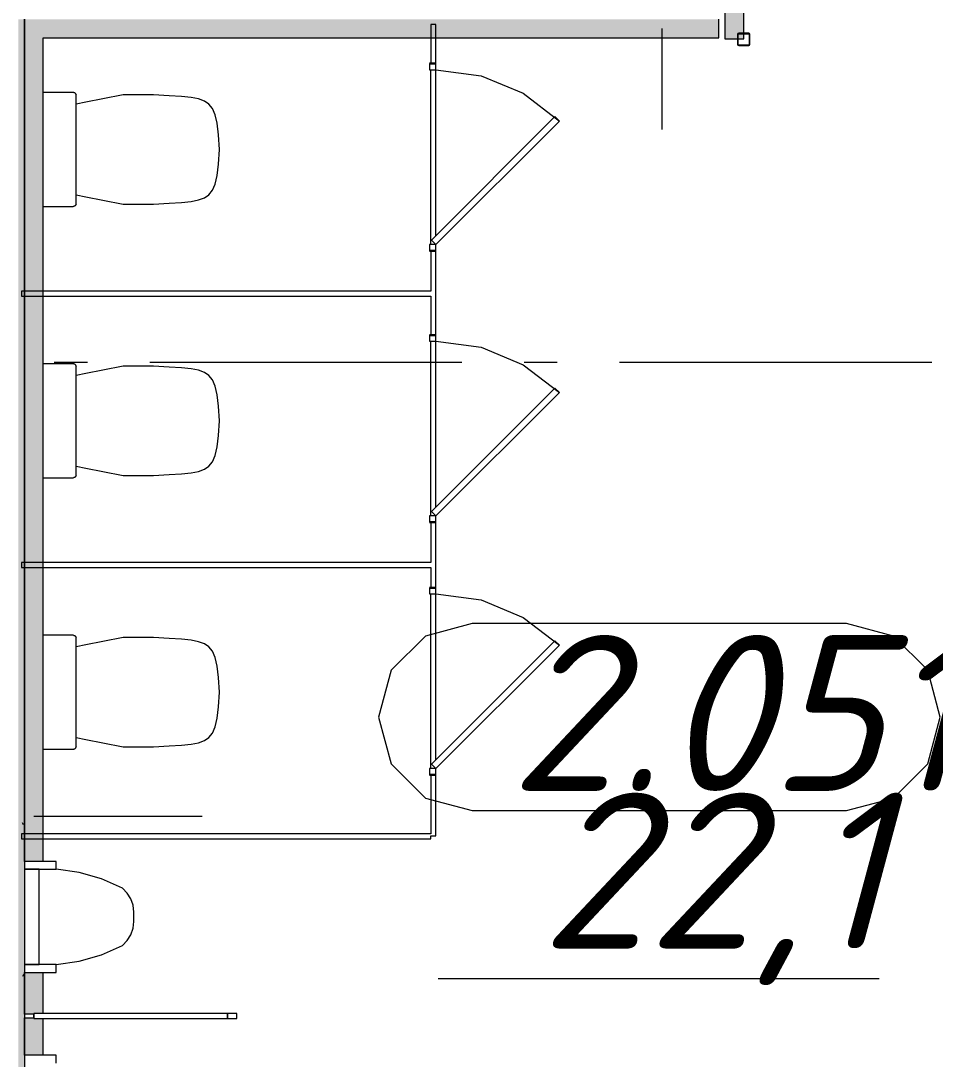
# Model space of a CAD drawing. Header units: millimetres. Extents: x -537608 to 253996, y -217170 to 186033.
# Drawn here: x -355498 to -352568, y -54785 to -51456 of the extents above; entities that cross this region are included whole.
import ezdxf

# ---------------------------------------------------------------- set-up
doc = ezdxf.new("R2010")
doc.units = ezdxf.units.MM
doc.layers.add('PDF _Геометрия', color=7, linetype='Continuous')
doc.layers.add('PDF _Текст', color=7, linetype='Continuous')
doc.layers.add('PDF _Сплошная заливка', color=7, linetype='Continuous', true_color=0xffffff)
doc.styles.add('PDF ISOCPEUR Italic', font='isocpeui.ttf')

msp = doc.modelspace()

# ---------------------------------------------------------------- hatches: boundary and pattern name
at = {"layer": 'PDF _Сплошная заливка', "transparency": 33554559}
msp.add_hatch(color=256, dxfattribs=at).paths.add_polyline_path([(-355506.0317, -55800.6713), (-355486.0265, -55800.6713), (-355486.0265, -51450.6699), (-355506.0317, -51450.6699), (-355506.0317, -55705.2954)])
at = {"layer": 'PDF _Сплошная заливка', "true_color": 0x2254ff, "transparency": 33554559}
h = msp.add_hatch(color=160, dxfattribs=at)
h.paths.add_polyline_path([(-351691.3668, -51510.6685), (-351631.3683, -51510.6685), (-351631.3683, -51450.6699), (-352311.366, -51450.6699), (-352311.366, -51510.6685)], flags=0)
h.paths.add_polyline_path([(-353263.4714, -51510.6685), (-353261.3701, -51510.6685), (-353263.4714, -51450.6699), (-355486.0265, -51450.6699), (-355486.0265, -51510.6685), (-354101.4443, -51510.6685)], flags=0)
h = msp.add_hatch(color=160, dxfattribs=at)
h.paths.add_polyline_path([(-355426.028, -55740.6684), (-355426.028, -55700.1972), (-355486.0265, -55700.1972), (-355486.0265, -55740.6684)], flags=0)
h.paths.add_polyline_path([(-355426.028, -55344.0813), (-355426.028, -55230.0824), (-355486.0265, -55228.0801), (-355486.0265, -55344.0813)], flags=0)
h.paths.add_polyline_path([(-355456.0315, -55216.0796), (-355456.0315, -55214.0816), (-355426.028, -55214.0816), (-355426.028, -55128.0797), (-355486.0265, -55128.0797), (-355486.0265, -55216.0796)], flags=0)
h.paths.add_polyline_path([(-355456.0315, -54771.9681), (-355426.028, -54771.9681), (-355426.028, -54654.0809), (-355486.0265, -54652.083), (-355486.0265, -54771.9681)], flags=0)
h.paths.add_polyline_path([(-355456.0315, -54640.0824), (-355456.0315, -54638.0802), (-355426.028, -54638.0802), (-355426.028, -54506.3969), (-355486.0265, -54506.3969), (-355486.0265, -54640.0824)], flags=0)
h.paths.add_polyline_path([(-355486.0265, -54150.281), (-355426.028, -54150.281), (-355426.028, -51510.6685), (-355486.0265, -51510.6685), (-355486.0265, -53856.618)], flags=0)

# ---------------------------------------------------------------- linework, layer by layer
at = {"layer": 'PDF _Геометрия', "lineweight": 9}
for p, q in [((-353241.3734, -51233.2689), (-353241.3734, -51513.2692)), ((-353181.3663, -51513.2692), (-353181.3663, -51233.2689)), ((-355486.0265, -51450.6699), (-355486.0265, -51510.6685)), ((-355486.0265, -54150.281), (-355486.0265, -51450.6699)), ((-353261.3701, -51510.6685), (-353261.3701, -51450.6699)), ((-354168.0309, -51468.0787), (-354184.0317, -51468.0787)), ((-354184.0317, -51468.0787), (-354184.0317, -51593.0792)), ((-354168.0309, -51593.0792), (-354168.0309, -51468.0787)), ((-353443.7684, -51480.6692), (-353443.7684, -51804.2539)), ((-353200.2003, -51496.558), (-353201.3716, -51499.3869)), ((-353201.3716, -51499.3869), (-353201.3716, -51531.3842)), ((-353197.3671, -51495.3868), (-353200.2003, -51496.558)), ((-353199.3736, -51499.3869), (-353198.788, -51497.9703)), ((-353199.3736, -51531.3842), (-353199.3736, -51499.3869)), ((-353198.788, -51497.9703), (-353197.3671, -51497.3847)), ((-353165.3742, -51495.3868), (-353197.3671, -51495.3868)), ((-353197.3671, -51497.3847), (-353165.3742, -51497.3847)), ((-353162.5408, -51496.558), (-353165.3742, -51495.3868)), ((-353165.3742, -51497.3847), (-353163.9532, -51497.9703)), ((-353163.9532, -51497.9703), (-353163.3676, -51499.3869)), ((-353163.3676, -51499.3869), (-353163.3676, -51531.3842)), ((-353161.3697, -51499.3869), (-353162.5408, -51496.558)), ((-353161.3697, -51531.3842), (-353161.3697, -51499.3869)), ((-355486.0265, -51510.6685), (-355486.0265, -54150.281)), ((-355426.028, -54150.281), (-355426.028, -51510.6685)), ((-355426.028, -51510.6685), (-353261.3701, -51510.6685)), ((-353241.3734, -51513.2692), (-353181.3663, -51513.2692)), ((-353201.3716, -51531.3842), (-353200.2003, -51534.2132)), ((-353198.788, -51532.8008), (-353199.3736, -51531.3842)), ((-353197.3671, -51533.3864), (-353198.788, -51532.8008)), ((-353163.9532, -51532.8008), (-353165.3742, -51533.3864)), ((-353163.3676, -51531.3842), (-353163.9532, -51532.8008)), ((-353162.5408, -51534.2132), (-353161.3697, -51531.3842)), ((-353200.2003, -51534.2132), (-353197.3671, -51535.3843)), ((-353165.3742, -51533.3864), (-353197.3671, -51533.3864)), ((-353197.3671, -51535.3843), (-353165.3742, -51535.3843)), ((-353165.3742, -51535.3843), (-353162.5408, -51534.2132)), ((-354188.0275, -51593.0792), (-354188.0275, -51613.0802)), ((-354168.0309, -51613.0802), (-354168.0309, -51593.0792)), ((-354188.0275, -51613.0802), (-354168.0309, -51613.0802)), ((-354184.0317, -52173.0809), (-354184.0317, -51613.0802)), ((-354168.0309, -52144.7953), (-354168.0309, -51613.0802)), ((-354168.0309, -51613.0802), (-354023.094, -51632.164)), ((-354023.094, -51632.164), (-353888.0262, -51688.1063)), ((-353888.0262, -51688.1063), (-353772.0509, -51777.1009)), ((-353786.1915, -51762.9602), (-354182.1714, -52158.9403)), ((-353772.0509, -51777.1009), (-353786.1915, -51762.9602)), ((-354168.0309, -52173.0809), (-353772.0509, -51777.1009)), ((-354182.1714, -52158.9403), (-354168.0309, -52173.0809)), ((-354168.0309, -52173.0809), (-354188.0275, -52173.0809)), ((-354188.0275, -52173.0809), (-354188.0275, -52193.0818)), ((-354184.0317, -52193.0818), (-354184.0317, -52322.0826)), ((-354168.0309, -52193.0818), (-354168.0309, -52173.0809)), ((-354168.0309, -52463.0795), (-354168.0309, -52193.0818)), ((-354184.0317, -52322.0826), (-355496.0335, -52322.0826)), ((-355496.0335, -52322.0826), (-355496.0335, -52338.079)), ((-355496.0335, -52338.079), (-354184.0317, -52338.079)), ((-354184.0317, -52338.079), (-354184.0317, -52463.0795)), ((-354188.0275, -52463.0795), (-354188.0275, -52483.0805)), ((-354168.0309, -52483.0805), (-354168.0309, -52463.0795)), ((-354188.0275, -52483.0805), (-354168.0309, -52483.0805)), ((-354184.0317, -53043.0811), (-354184.0317, -52483.0805)), ((-354168.0309, -53014.7956), (-354168.0309, -52483.0805)), ((-354168.0309, -52483.0805), (-354023.094, -52502.1643)), ((-354023.094, -52502.1643), (-353888.0262, -52558.1066)), ((-353888.0262, -52558.1066), (-353772.0509, -52647.1011)), ((-353786.1915, -52632.9605), (-354182.1714, -53028.9405)), ((-354168.0309, -53043.0811), (-353772.0509, -52647.1011)), ((-353772.0509, -52647.1011), (-353786.1915, -52632.9605)), ((-354182.1714, -53028.9405), (-354168.0309, -53043.0811)), ((-354168.0309, -53043.0811), (-354188.0275, -53043.0811)), ((-354188.0275, -53043.0811), (-354188.0275, -53063.0821)), ((-354184.0317, -53063.0821), (-354184.0317, -53192.0828)), ((-354168.0309, -53063.0821), (-354168.0309, -53043.0811)), ((-354168.0309, -53273.0812), (-354168.0309, -53063.0821)), ((-354184.0317, -53192.0828), (-355496.0335, -53192.0828)), ((-355496.0335, -53192.0828), (-355496.0335, -53208.0792)), ((-355496.0335, -53208.0792), (-354184.0317, -53208.0792)), ((-354184.0317, -53208.0792), (-354184.0317, -53273.0812)), ((-354188.0275, -53273.0812), (-354188.0275, -53293.0822)), ((-354188.0275, -53293.0822), (-354168.0309, -53293.0822)), ((-354184.0317, -53853.0829), (-354184.0317, -53293.0822)), ((-354168.0309, -53293.0822), (-354168.0309, -53273.0812)), ((-354168.0309, -53824.7974), (-354168.0309, -53293.0822)), ((-354168.0309, -53293.0822), (-354023.094, -53312.1617)), ((-354023.094, -53312.1617), (-353888.0262, -53368.1084)), ((-353888.0262, -53368.1084), (-353772.0509, -53457.1029)), ((-353786.1915, -53442.958), (-354182.1714, -53838.9379)), ((-354168.0309, -53853.0829), (-353772.0509, -53457.1029)), ((-353772.0509, -53457.1029), (-353786.1915, -53442.958)), ((-354168.0309, -53853.0829), (-354188.0275, -53853.0829)), ((-354188.0275, -53853.0829), (-354188.0275, -53873.0795)), ((-354182.1714, -53838.9379), (-354168.0309, -53853.0829)), ((-354168.0309, -53873.0795), (-354168.0309, -53853.0829)), ((-354184.0317, -53873.0795), (-354184.0317, -54062.0831)), ((-354168.0309, -54068.0812), (-354168.0309, -53873.0795)), ((-355456.0315, -54005.4302), (-354916.5701, -54005.4302)), ((-354184.0317, -54062.0831), (-355496.0335, -54062.0831)), ((-355496.0335, -54062.0831), (-355496.0335, -54078.0795)), ((-355496.0335, -54078.0795), (-354184.0317, -54078.0795)), ((-354184.0317, -54078.0795), (-354184.0317, -54068.0812)), ((-354184.0317, -54068.0812), (-354168.0309, -54068.0812)), ((-355486.0265, -54640.0824), (-355486.0265, -54506.3969)), ((-355486.0265, -54506.3969), (-355486.0265, -54640.0824)), ((-355426.028, -54638.0802), (-355426.028, -54506.3969)), ((-355486.0265, -54771.9681), (-355486.0265, -54652.083)), ((-355486.0265, -54652.083), (-355486.0265, -54771.9681)), ((-355426.028, -54771.9681), (-355426.028, -54654.0809))]:
    msp.add_line(p, q, dxfattribs=at)
at = {"layer": 'PDF _Геометрия', "lineweight": 30}
for p, q in [((-354168.0309, -51593.0792), (-354188.0275, -51593.0792)), ((-354188.0275, -52193.0818), (-354168.0309, -52193.0818)), ((-354168.0309, -52463.0795), (-354188.0275, -52463.0795)), ((-354188.0275, -53063.0821), (-354168.0309, -53063.0821)), ((-354168.0309, -53273.0812), (-354188.0275, -53273.0812)), ((-354188.0275, -53873.0795), (-354168.0309, -53873.0795))]:
    msp.add_line(p, q, dxfattribs=at)
at = {"layer": 'PDF _Геометрия', "color": 253, "lineweight": 9, "true_color": 0xaaaaaa}
for p, q in [((-355330.2215, -51685.5788), (-355426.028, -51685.5788)), ((-355327.638, -51685.9233), (-355330.2215, -51685.5788)), ((-355325.2266, -51686.9222), (-355327.638, -51685.9233)), ((-355327.638, -51685.9233), (-355325.2266, -51686.9222)), ((-355323.1512, -51688.5111), (-355325.2266, -51686.9222)), ((-355325.2266, -51686.9222), (-355323.1512, -51688.5111)), ((-355321.5666, -51690.5823), (-355323.1512, -51688.5111)), ((-355323.1512, -51688.5111), (-355321.5666, -51690.5823)), ((-355320.5677, -51692.9935), (-355321.5666, -51690.5823)), ((-355321.5666, -51690.5823), (-355320.5677, -51692.9935)), ((-355320.2232, -51695.5814), (-355320.5677, -51692.9935)), ((-355320.2232, -52040.5794), (-355320.2232, -51695.5814)), ((-355170.4034, -51693.0797), (-355234.8542, -51705.584)), ((-355072.5989, -51693.0797), (-355170.4034, -51693.0797)), ((-355022.7796, -51695.8139), (-355072.5989, -51693.0797)), ((-354983.1652, -51698.3587), (-355022.7796, -51695.8139)), ((-354952.1713, -51701.5193), (-354983.1652, -51698.3587)), ((-355289.6599, -51716.4522), (-355320.2232, -51722.9928)), ((-355234.8542, -51705.584), (-355289.6599, -51716.4522)), ((-354928.2563, -51706.1136), (-354952.1713, -51701.5193)), ((-354909.8357, -51712.9471), (-354928.2563, -51706.1136)), ((-354895.3763, -51722.8507), (-354909.8357, -51712.9471)), ((-354883.8796, -51736.987), (-354895.3763, -51722.8507)), ((-354875.018, -51756.9578), (-354883.8796, -51736.987)), ((-354868.5161, -51784.3778), (-354875.018, -51756.9578)), ((-354864.1069, -51820.879), (-354868.5161, -51784.3778)), ((-354861.4889, -51868.0804), (-354864.1069, -51820.879)), ((-354864.1069, -51915.2818), (-354861.4889, -51868.0804)), ((-354868.5161, -51951.783), (-354864.1069, -51915.2818)), ((-354875.018, -51979.2073), (-354868.5161, -51951.783)), ((-354883.8796, -51999.1738), (-354875.018, -51979.2073)), ((-355320.2232, -52013.1723), (-355289.6599, -52019.7087)), ((-355289.6599, -52019.7087), (-355234.8542, -52030.5768)), ((-355234.8542, -52030.5768), (-355170.4034, -52043.0812)), ((-354952.1713, -52034.6416), (-354928.2563, -52030.0515)), ((-354928.2563, -52030.0515), (-354909.8357, -52023.2137)), ((-354909.8357, -52023.2137), (-354895.3763, -52013.3144)), ((-354895.3763, -52013.3144), (-354883.8796, -51999.1738)), ((-355426.028, -52050.5821), (-355330.2215, -52050.5821)), ((-355330.2215, -52050.5821), (-355327.638, -52050.2419)), ((-355327.638, -52050.2419), (-355325.2266, -52049.2429)), ((-355325.2266, -52049.2429), (-355327.638, -52050.2419)), ((-355325.2266, -52049.2429), (-355323.1512, -52047.654)), ((-355323.1512, -52047.654), (-355325.2266, -52049.2429)), ((-355323.1512, -52047.654), (-355321.5666, -52045.5829)), ((-355321.5666, -52045.5829), (-355323.1512, -52047.654)), ((-355321.5666, -52045.5829), (-355320.5677, -52043.1673)), ((-355320.5677, -52043.1673), (-355321.5666, -52045.5829)), ((-355320.5677, -52043.1673), (-355320.2232, -52040.5794)), ((-355170.4034, -52043.0812), (-355072.5989, -52043.0812)), ((-355072.5989, -52043.0812), (-355022.7796, -52040.3469)), ((-355022.7796, -52040.3469), (-354983.1652, -52037.8065)), ((-354983.1652, -52037.8065), (-354952.1713, -52034.6416)), ((-355330.2215, -52555.579), (-355426.028, -52555.579)), ((-355284.8028, -52550.6703), (-355390.6334, -52550.6703)), ((-355327.638, -52555.9235), (-355330.2215, -52555.579)), ((-355325.2266, -52556.9225), (-355327.638, -52555.9235)), ((-355327.638, -52555.9235), (-355325.2266, -52556.9225)), ((-355323.1512, -52558.5114), (-355325.2266, -52556.9225)), ((-355325.2266, -52556.9225), (-355323.1512, -52558.5114)), ((-355321.5666, -52560.5825), (-355323.1512, -52558.5114)), ((-355323.1512, -52558.5114), (-355321.5666, -52560.5825)), ((-355320.5677, -52562.9938), (-355321.5666, -52560.5825)), ((-355321.5666, -52560.5825), (-355320.5677, -52562.9938)), ((-355320.2232, -52565.5817), (-355320.5677, -52562.9938)), ((-355170.4034, -52563.0799), (-355234.8542, -52575.5843)), ((-355072.5989, -52563.0799), (-355170.4034, -52563.0799)), ((-354084.7976, -52550.6703), (-355084.8019, -52550.6703)), ((-355022.7796, -52565.8142), (-355072.5989, -52563.0799)), ((-353778.9661, -52550.6703), (-353884.7968, -52550.6703)), ((-352578.9697, -52550.6703), (-353578.9653, -52550.6703)), ((-355320.2232, -52910.5797), (-355320.2232, -52565.5817)), ((-355289.6599, -52586.4524), (-355320.2232, -52592.9931)), ((-355234.8542, -52575.5843), (-355289.6599, -52586.4524)), ((-354983.1652, -52568.359), (-355022.7796, -52565.8142)), ((-354952.1713, -52571.5195), (-354983.1652, -52568.359)), ((-354928.2563, -52576.1139), (-354952.1713, -52571.5195)), ((-354909.8357, -52582.9474), (-354928.2563, -52576.1139)), ((-354895.3763, -52592.851), (-354909.8357, -52582.9474)), ((-354883.8796, -52606.9873), (-354895.3763, -52592.851)), ((-354875.018, -52626.9581), (-354883.8796, -52606.9873)), ((-354868.5161, -52654.3781), (-354875.018, -52626.9581)), ((-354864.1069, -52690.8793), (-354868.5161, -52654.3781)), ((-354861.4889, -52738.0807), (-354864.1069, -52690.8793)), ((-354864.1069, -52785.282), (-354861.4889, -52738.0807)), ((-354868.5161, -52821.7832), (-354864.1069, -52785.282)), ((-354875.018, -52849.2076), (-354868.5161, -52821.7832)), ((-354883.8796, -52869.1741), (-354875.018, -52849.2076)), ((-355320.2232, -52883.1726), (-355289.6599, -52889.709)), ((-355289.6599, -52889.709), (-355234.8542, -52900.5771)), ((-354928.2563, -52900.0517), (-354909.8357, -52893.214)), ((-354909.8357, -52893.214), (-354895.3763, -52883.3104)), ((-354895.3763, -52883.3104), (-354883.8796, -52869.1741)), ((-355426.028, -52920.5823), (-355330.2215, -52920.5823)), ((-355330.2215, -52920.5823), (-355327.638, -52920.2421)), ((-355327.638, -52920.2421), (-355325.2266, -52919.2432)), ((-355325.2266, -52919.2432), (-355327.638, -52920.2421)), ((-355325.2266, -52919.2432), (-355323.1512, -52917.65)), ((-355323.1512, -52917.65), (-355325.2266, -52919.2432)), ((-355323.1512, -52917.65), (-355321.5666, -52915.5831)), ((-355321.5666, -52915.5831), (-355323.1512, -52917.65)), ((-355321.5666, -52915.5831), (-355320.5677, -52913.1676)), ((-355320.5677, -52913.1676), (-355321.5666, -52915.5831)), ((-355320.5677, -52913.1676), (-355320.2232, -52910.5797)), ((-355234.8542, -52900.5771), (-355170.4034, -52913.0814)), ((-355170.4034, -52913.0814), (-355072.5989, -52913.0814)), ((-355072.5989, -52913.0814), (-355022.7796, -52910.3471)), ((-355022.7796, -52910.3471), (-354983.1652, -52907.8067)), ((-354983.1652, -52907.8067), (-354952.1713, -52904.6419)), ((-354952.1713, -52904.6419), (-354928.2563, -52900.0517)), ((-354051.5905, -53387.8466), (-354201.5911, -53428.038)), ((-352851.594, -53387.8466), (-354051.5905, -53387.8466)), ((-352701.5933, -53428.038), (-352851.594, -53387.8466)), ((-355330.2215, -53425.5793), (-355426.028, -53425.5793)), ((-355327.638, -53425.9238), (-355330.2215, -53425.5793)), ((-355325.2266, -53426.9227), (-355327.638, -53425.9238)), ((-355327.638, -53425.9238), (-355325.2266, -53426.9227)), ((-355323.1512, -53428.5116), (-355325.2266, -53426.9227)), ((-355325.2266, -53426.9227), (-355323.1512, -53428.5116)), ((-355321.5666, -53430.5828), (-355323.1512, -53428.5116)), ((-355323.1512, -53428.5116), (-355321.5666, -53430.5828)), ((-354201.5911, -53428.038), (-354311.4004, -53537.8473)), ((-352591.784, -53537.8473), (-352701.5933, -53428.038)), ((-355320.5677, -53432.9941), (-355321.5666, -53430.5828)), ((-355321.5666, -53430.5828), (-355320.5677, -53432.9941)), ((-355320.2232, -53435.582), (-355320.5677, -53432.9941)), ((-355320.2232, -53780.58), (-355320.2232, -53435.582)), ((-355289.6599, -53456.4527), (-355320.2232, -53462.9891)), ((-355234.8542, -53445.5846), (-355289.6599, -53456.4527)), ((-355170.4034, -53433.0802), (-355234.8542, -53445.5846)), ((-355072.5989, -53433.0802), (-355170.4034, -53433.0802)), ((-355022.7796, -53435.8145), (-355072.5989, -53433.0802)), ((-354983.1652, -53438.3593), (-355022.7796, -53435.8145)), ((-354952.1713, -53441.5198), (-354983.1652, -53438.3593)), ((-354928.2563, -53446.1142), (-354952.1713, -53441.5198)), ((-354909.8357, -53452.9477), (-354928.2563, -53446.1142)), ((-354895.3763, -53462.8513), (-354909.8357, -53452.9477)), ((-354883.8796, -53476.9876), (-354895.3763, -53462.8513)), ((-354875.018, -53496.9541), (-354883.8796, -53476.9876)), ((-354868.5161, -53524.3784), (-354875.018, -53496.9541)), ((-354864.1069, -53560.8796), (-354868.5161, -53524.3784)), ((-354861.4889, -53608.0809), (-354864.1069, -53560.8796)), ((-354311.4004, -53537.8473), (-354351.5918, -53687.848)), ((-352551.5927, -53687.848), (-352591.784, -53537.8473)), ((-354864.1069, -53655.2824), (-354861.4889, -53608.0809)), ((-354868.5161, -53691.7835), (-354864.1069, -53655.2824)), ((-354875.018, -53719.2079), (-354868.5161, -53691.7835)), ((-354351.5918, -53687.848), (-354311.4004, -53837.8442)), ((-352591.784, -53837.8442), (-352551.5927, -53687.848)), ((-354883.8796, -53739.1744), (-354875.018, -53719.2079)), ((-355320.2232, -53753.1729), (-355289.6599, -53759.7092)), ((-355289.6599, -53759.7092), (-355234.8542, -53770.5773)), ((-354928.2563, -53770.052), (-354909.8357, -53763.2142)), ((-354909.8357, -53763.2142), (-354895.3763, -53753.3106)), ((-354895.3763, -53753.3106), (-354883.8796, -53739.1744)), ((-355426.028, -53790.5826), (-355330.2215, -53790.5826)), ((-355330.2215, -53790.5826), (-355327.638, -53790.2425)), ((-355327.638, -53790.2425), (-355325.2266, -53789.2434)), ((-355325.2266, -53789.2434), (-355327.638, -53790.2425)), ((-355325.2266, -53789.2434), (-355323.1512, -53787.6502)), ((-355323.1512, -53787.6502), (-355325.2266, -53789.2434)), ((-355323.1512, -53787.6502), (-355321.5666, -53785.5791)), ((-355321.5666, -53785.5791), (-355323.1512, -53787.6502)), ((-355321.5666, -53785.5791), (-355320.5677, -53783.1678)), ((-355320.5677, -53783.1678), (-355321.5666, -53785.5791)), ((-355320.5677, -53783.1678), (-355320.2232, -53780.58)), ((-355234.8542, -53770.5773), (-355170.4034, -53783.0817)), ((-355170.4034, -53783.0817), (-355072.5989, -53783.0817)), ((-355072.5989, -53783.0817), (-355022.7796, -53780.3475)), ((-355022.7796, -53780.3475), (-354983.1652, -53777.807)), ((-354983.1652, -53777.807), (-354952.1713, -53774.6421)), ((-354952.1713, -53774.6421), (-354928.2563, -53770.052)), ((-354311.4004, -53837.8442), (-354201.5911, -53947.6536)), ((-352701.5933, -53947.6536), (-352591.784, -53837.8442)), ((-354201.5911, -53947.6536), (-354051.5905, -53987.8449)), ((-352851.594, -53987.8449), (-352701.5933, -53947.6536)), ((-354051.5905, -53987.8449), (-352851.594, -53987.8449)), ((-354160.6333, -54525.8811), (-352747.7182, -54525.8811))]:
    msp.add_line(p, q, dxfattribs=at)
at = {"layer": 'PDF _Геометрия', "color": 8, "lineweight": 9, "true_color": 0x787878}
for p, q in [((-355489.6262, -54033.1431), (-355492.9763, -54027.3387)), ((-355489.6262, -54513.4672), (-355492.9763, -54519.2759))]:
    msp.add_line(p, q, dxfattribs=at)
at = {"layer": 'PDF _Геометрия', "color": 254, "lineweight": 9, "true_color": 0xcccccc}
for p, q in [((-355384.4329, -54150.281), (-355486.0265, -54150.281)), ((-355486.0265, -54150.281), (-355486.0265, -54506.3969)), ((-355384.4329, -54175.6816), (-355384.4329, -54150.281)), ((-355439.161, -54175.6816), (-355486.0265, -54175.6816)), ((-355486.0265, -54175.6816), (-355384.4329, -54175.6816)), ((-355439.161, -54480.4796), (-355439.161, -54175.6816)), ((-355311.0602, -54186.0157), (-355384.4329, -54175.6816)), ((-355239.7975, -54206.2664), (-355311.0602, -54186.0157)), ((-355171.9535, -54236.0461), (-355239.7975, -54206.2664)), ((-355156.8139, -54251.8617), (-355171.9535, -54236.0461)), ((-355145.4549, -54270.5795), (-355156.8139, -54251.8617)), ((-355138.4105, -54291.3168), (-355145.4549, -54270.5795)), ((-355136.0336, -54313.0831), (-355138.4105, -54291.3168)), ((-355136.0336, -54328.0806), (-355136.0336, -54313.0831)), ((-355136.0336, -54343.0824), (-355136.0336, -54328.0806)), ((-355138.4105, -54364.8487), (-355136.0336, -54343.0824)), ((-355156.8139, -54404.2995), (-355145.4549, -54385.5817)), ((-355145.4549, -54385.5817), (-355138.4105, -54364.8487)), ((-355239.7975, -54449.899), (-355171.9535, -54420.1194)), ((-355171.9535, -54420.1194), (-355156.8139, -54404.2995)), ((-355311.0602, -54470.1455), (-355239.7975, -54449.899)), ((-355384.4329, -54480.4796), (-355486.0265, -54480.4796)), ((-355486.0265, -54480.4796), (-355439.161, -54480.4796)), ((-355384.4329, -54480.4796), (-355311.0602, -54470.1455)), ((-355384.4329, -54506.3969), (-355384.4329, -54480.4796)), ((-355486.0265, -54506.3969), (-355384.4329, -54506.3969)), ((-355456.0315, -54640.0824), (-355486.0265, -54640.0824)), ((-355486.0265, -54640.0824), (-355486.0265, -54652.083)), ((-355486.0265, -54652.083), (-355456.0315, -54652.083)), ((-354836.0323, -54638.0802), (-355456.0315, -54638.0802)), ((-355456.0315, -54638.0802), (-355456.0315, -54654.0809)), ((-355456.0315, -54652.083), (-355456.0315, -54640.0824)), ((-355456.0315, -54654.0809), (-354836.0323, -54654.0809)), ((-354836.0323, -54654.0809), (-354836.0323, -54638.0802)), ((-354806.0288, -54638.0802), (-354836.0323, -54638.0802)), ((-354836.0323, -54638.0802), (-354836.0323, -54654.0809)), ((-354836.0323, -54654.0809), (-354806.0288, -54654.0809)), ((-354806.0288, -54654.0809), (-354806.0288, -54638.0802)), ((-355384.4329, -54771.9681), (-355486.0265, -54771.9681)), ((-355486.0265, -54771.9681), (-355486.0265, -55128.0797)), ((-355384.4329, -54797.3686), (-355384.4329, -54771.9681))]:
    msp.add_line(p, q, dxfattribs=at)
at = {"layer": 'PDF _Сплошная заливка', "color": 151, "lineweight": 35, "true_color": 0x60b5fb, "transparency": 33554559}
msp.add_solid([(-353181.3663, -51513.2692), (-353181.3663, -51233.2689), (-353241.3734, -51513.2692), (-353241.3734, -51233.2689)], dxfattribs=at)

# ---------------------------------------------------------------- texts
at = {"layer": 'PDF _Текст', "char_height": 500, "attachment_point": 4, "style": 'PDF ISOCPEUR Italic'}
for s, insert in [('2.051', (-353932.9196, -53674.5577)), ('22,1', (-353833.9268, -54238.5069))]:
    msp.add_mtext(s, dxfattribs=dict(at, insert=insert))

doc.saveas('drawing.dxf')
